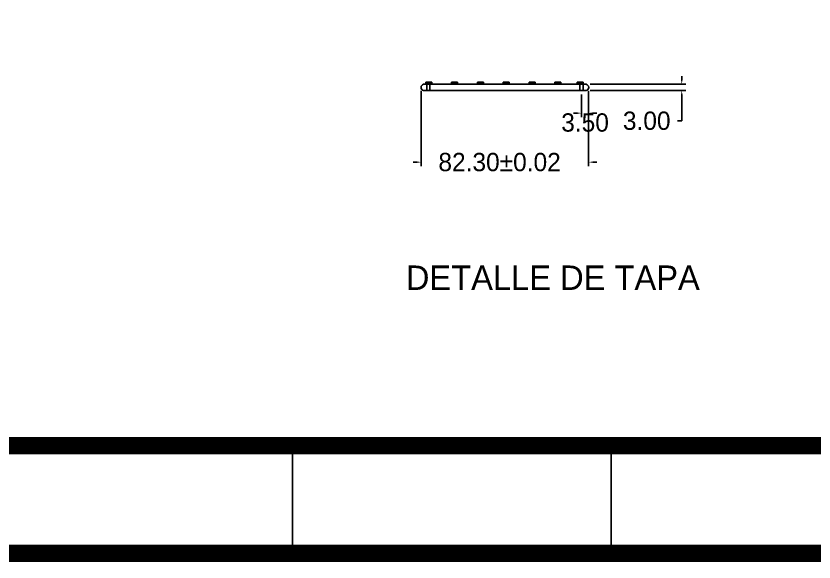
# Model space of a CAD drawing. Header units: centimetres. Extents: x 899 to 5239, y -57 to 4778.
# Drawn here: x 2915.9 to 3308.2, y -57.1 to 211.3 of the extents above; entities that cross this region are included whole.
import ezdxf
from ezdxf.enums import TextEntityAlignment as Align

# ---------------------------------------------------------------- set-up
doc = ezdxf.new("R2010")
doc.units = ezdxf.units.CM
doc.header["$LTSCALE"] = 10
doc.header["$MEASUREMENT"] = 0
doc.layers.get('0').update_dxf_attribs({"linetype": 'CONTINUOUS'})
doc.layers.get('DEFPOINTS').update_dxf_attribs({"color": 2, "linetype": 'CONTINUOUS'})
for name, color, linetype in [('DIM', 7, 'CONTINUOUS'), ('HERRAJE', 13, 'CONTINUOUS'), ('MARCO', 7, 'CONTINUOUS'), ('TEXTOS', 7, 'CONTINUOUS')]:
    doc.layers.add(name, color=color, linetype=linetype)
doc.styles.get("Standard").update_dxf_attribs({"font": ''})
doc.styles.get('Standard').set_extended_font_data('Zurich Ex BT')
doc.dimstyles.get("Standard").update_dxf_attribs({"dimtxt": 9, "dimasz": 2, "dimexe": 2, "dimexo": 2, "dimgap": 0.09, "dimtad": 0, "dimtih": 1, "dimtoh": 1, "dimzin": 0, "dimdsep": 46, "dimtxsty": 'Standard', "dimcen": 0.09, "dimadec": 0, "dimazin": 0, "dimtfac": 1, "dimtofl": 0, "dimtmove": 0, "dimatfit": 3, "dimfxl": 0, "dimtolj": 1, "dimtzin": 0, "dimarcsym": 0})

# ---------------------------------------------------------------- blocks, each defined once
blk = doc.blocks.new('*D84')
at = {"layer": 'DEFPOINTS', "color": 0}
for p in [(3193.879573262301, 174.7153391342108), (3197.379573262301, 175.2732026356944), (3193.879573262301, 163.5562552199299)]:
    blk.add_point(p, dxfattribs=at)
at = {"layer": 'DIM', "color": 0, "lineweight": -2}
for p, q in [((3193.879573262301, 172.7153391342108), (3193.879573262301, 161.5562552199299)), ((3197.379573262301, 173.2732026356944), (3197.379573262301, 161.5562552199299)), ((3191.879573262301, 163.5562552199299), (3189.879573262301, 163.5562552199299)), ((3199.379573262301, 163.5562552199299), (3201.379573262301, 163.5562552199299))]:
    blk.add_line(p, q, dxfattribs=at)
at = {"layer": 'DIM', "color": 0}
for points in [[(3191.879573262301, 163.8895885532632), (3191.879573262301, 163.2229218865965), (3193.879573262301, 163.5562552199299)], [(3199.379573262301, 163.8895885532632), (3199.379573262301, 163.2229218865965), (3197.379573262301, 163.5562552199299)]]:
    blk.add_solid(points, dxfattribs=at)
at = {"layer": 'DIM', "color": 0, "insert": (3195.629573262301, 158.8899840334892), "char_height": 9, "attachment_point": 5}
blk.add_mtext('\\A1;3.50', dxfattribs=at)
blk = doc.blocks.new('*D85')
at = {"layer": 'DEFPOINTS', "color": 0}
for p in [(3115.079573262302, 176.4942708849521), (3197.379573262301, 176.4942708849521), (3197.379573262301, 139.4523257419205)]:
    blk.add_point(p, dxfattribs=at)
at = {"layer": 'DIM', "color": 0, "lineweight": -2}
for p, q in [((3115.079573262302, 174.4942708849521), (3115.079573262302, 137.4523257419205)), ((3197.379573262301, 174.4942708849521), (3197.379573262301, 137.4523257419205)), ((3113.079573262302, 139.4523257419205), (3111.079573262302, 139.4523257419205)), ((3199.379573262301, 139.4523257419205), (3201.379573262301, 139.4523257419205))]:
    blk.add_line(p, q, dxfattribs=at)
at = {"layer": 'DIM', "color": 0}
for points in [[(3113.079573262302, 139.7856590752538), (3113.079573262302, 139.1189924085872), (3115.079573262302, 139.4523257419205)], [(3199.379573262301, 139.7856590752538), (3199.379573262301, 139.1189924085872), (3197.379573262301, 139.4523257419205)]]:
    blk.add_solid(points, dxfattribs=at)
at = {"layer": 'DIM', "color": 0, "insert": (3153.620157585711, 139.4523257419205), "char_height": 9, "attachment_point": 5}
blk.add_mtext('\\A1;82.30±0.02', dxfattribs=at)
blk = doc.blocks.new('*D86')
at = {"layer": 'DEFPOINTS', "color": 0}
for p in [(3196.158505013039, 177.7153391342108), (3196.158505013039, 174.7153391342108), (3243.132561283556, 174.7153391342108)]:
    blk.add_point(p, dxfattribs=at)
at = {"layer": 'DIM', "color": 0, "lineweight": -2}
for p, q in [((3243.132561283556, 179.7153391342108), (3243.132561283556, 181.7153391342108)), ((3198.158505013039, 177.7153391342108), (3245.132561283556, 177.7153391342108)), ((3198.158505013039, 174.7153391342108), (3245.132561283556, 174.7153391342108)), ((3243.132561283556, 172.7153391342108), (3243.132561283556, 159.7686996144543)), ((3243.132561283556, 159.7686996144543), (3241.132561283556, 159.7686996144543))]:
    blk.add_line(p, q, dxfattribs=at)
at = {"layer": 'DIM', "color": 0}
for points in [[(3242.799227950223, 179.7153391342108), (3243.46589461689, 179.7153391342108), (3243.132561283556, 177.7153391342108)], [(3242.799227950223, 172.7153391342108), (3243.46589461689, 172.7153391342108), (3243.132561283556, 174.7153391342108)]]:
    blk.add_solid(points, dxfattribs=at)
at = {"layer": 'DIM', "color": 0, "insert": (3225.934764673387, 159.7686996144548), "char_height": 9, "attachment_point": 5}
blk.add_mtext('\\A1;3.00', dxfattribs=at)
blk = doc.blocks.new('Marco-Reg')
at = {"layer": 'MARCO', "linetype": 'Continuous'}
for p, q in [((3051.807716586258, 0.1151875223315457), (3051.807716586258, -52.82475772809816)), ((3208.441466586258, 0.1151875223315457), (3208.441466586258, -52.82475772809816))]:
    blk.add_line(p, q, dxfattribs=at)
at = {"layer": 'MARCO', "linetype": 'Continuous', "const_width": 8.492823908374419}
blk.add_lwpolyline([(5234.41714840426, -52.82475772809952), (5234.41714840426, 2065.831492271785), (1960.130216586259, 2065.831492271785), (1960.130216586258, -52.82475772809816)], close=True, dxfattribs=at)
at = {"layer": 'MARCO', "linetype": 'Continuous', "const_width": 8.49284999999999}
blk.add_lwpolyline([(4466.896386593274, 0.1151875223316168), (1960.130216586258, 0.1151875223316168)], dxfattribs=at)

msp = doc.modelspace()

# ---------------------------------------------------------------- hatches: boundary and pattern name
at = {"layer": 'HERRAJE'}
for points in [[(3120.250854233113, 178.6921937336165), (3117.320290434895, 178.6921937336165), (3117.320290434895, 177.7153391342108), (3120.250854233113, 177.7153391342108)], [(3132.949964025401, 178.6921937336165), (3130.019400227179, 178.6921937336165), (3130.019400227179, 177.7153391342108), (3132.949964025401, 177.7153391342108)], [(3145.649073817684, 178.6921937336183), (3142.718510019463, 178.6921937336183), (3142.718510019463, 177.7153391342108), (3145.649073817684, 177.7153391342117)], [(3158.348183609968, 178.6921937336183), (3155.41761981175, 178.6921937336183), (3155.41761981175, 177.7153391342108), (3158.348183609968, 177.7153391342117)], [(3171.047293402255, 178.6921937336183), (3168.116729604034, 178.6921937336183), (3168.116729604034, 177.7153391342108), (3171.047293402255, 177.7153391342117)], [(3183.746403194539, 178.6921937336183), (3180.815839396318, 178.6921937336183), (3180.815839396321, 177.7153391342108), (3183.746403194539, 177.7153391342117)], [(3194.692270847089, 178.6921937336183), (3191.761707048871, 178.6921937336183), (3191.761707048871, 177.7153391342117), (3194.692270847089, 177.7153391342117)]]:
    msp.add_hatch(color=256, dxfattribs=at).paths.add_polyline_path(points)

# ---------------------------------------------------------------- linework, layer by layer
msp.add_line((3191.761707048871, 177.7153391342117), (3191.761707048871, 178.6921937336183))
for p, q in [((3116.300641511561, 177.7153391342108), (3196.158505013042, 177.7153391342108)), ((3117.320290434895, 177.7153391342108), (3117.320290434895, 178.6921937336183)), ((3117.320290434895, 178.6921937336183), (3120.250854233113, 178.6921937336183)), ((3117.835898563507, 177.7153391342108), (3117.835898563507, 174.7153391342108)), ((3119.323247961097, 177.7153391342108), (3119.323247961097, 174.7153391342108)), ((3120.250854233113, 178.6921937336183), (3120.250854233113, 177.7153391342108)), ((3130.019400227179, 177.7153391342108), (3130.019400227179, 178.6921937336183)), ((3130.019400227179, 178.6921937336183), (3132.949964025401, 178.6921937336183)), ((3132.949964025401, 178.6921937336183), (3132.949964025401, 177.7153391342108)), ((3142.718510019463, 177.7153391342108), (3142.718510019463, 178.6921937336183)), ((3142.718510019463, 178.6921937336183), (3145.649073817684, 178.6921937336183)), ((3145.649073817684, 178.6921937336183), (3145.649073817684, 177.7153391342108)), ((3155.41761981175, 177.7153391342108), (3155.41761981175, 178.6921937336183)), ((3155.41761981175, 178.6921937336183), (3158.348183609968, 178.6921937336183)), ((3158.348183609968, 178.6921937336183), (3158.348183609968, 177.7153391342108)), ((3168.116729604034, 177.7153391342108), (3168.116729604034, 178.6921937336183)), ((3168.116729604034, 178.6921937336183), (3171.047293402255, 178.6921937336183)), ((3171.047293402255, 178.6921937336183), (3171.047293402255, 177.7153391342108)), ((3180.815839396321, 177.7153391342108), (3180.815839396321, 178.6921937336183)), ((3180.815839396321, 178.6921937336183), (3183.746403194539, 178.6921937336183)), ((3183.746403194539, 178.6921937336183), (3183.746403194539, 177.7153391342108)), ((3191.761707048871, 178.6921937336183), (3194.692270847089, 178.6921937336183)), ((3193.135898563506, 177.7153391342108), (3193.135898563506, 174.7153391342108)), ((3194.623247961096, 177.7153391342108), (3194.623247961096, 174.7153391342108)), ((3194.692270847089, 178.6921937336183), (3194.692270847089, 177.7153391342117)), ((3116.300641511561, 174.7153391342108), (3196.158505013042, 174.7153391342108))]:
    msp.add_line(p, q, dxfattribs=at)
for centre, radius, start, end in [((3116.579573262302, 176.2153391342108), 1.525713905544395, 100.5340881660628, 259.4659118339371), ((3195.879573262301, 176.2153391342108), 1.525713905544319, 280.5340881660628, 79.46591183393717)]:
    msp.add_arc(centre, radius, start, end, dxfattribs=at)

# ---------------------------------------------------------------- block references
at = {"layer": 'TEXTOS'}
msp.add_blockref('Marco-Reg', (0, 0), dxfattribs=at)

# ---------------------------------------------------------------- texts
at = {"layer": 'TEXTOS', "lineweight": 5}
msp.add_text('DETALLE DE TAPA', height=12, dxfattribs=at).set_placement((3179.783738019346, 76.6738334676038), align=Align.CENTER)

# ---------------------------------------------------------------- dimensions: what is measured, and where the dimension line sits
at = {"layer": 'DIM'}
dim = msp.add_linear_dim(base=(3243.132561283556, 174.7153391342108), p1=(3196.158505013039, 177.7153391342108), p2=(3196.158505013039, 174.7153391342108), angle=90, dimstyle='Standard', dxfattribs=at)
dim.commit()
dim.dimension.update_dxf_attribs({"geometry": '*D86', "text_midpoint": (3225.934764673387, 159.7686996144548), "dimtype": 160})
for base, p1, p2, override, picture, middle in [((3197.379573262301, 139.4523257419205), (3115.079573262302, 176.4942708849521), (3197.379573262301, 176.4942708849521), {"dimgap": 0.09, "dimtol": 1, "dimlim": 0, "dimtp": 0.02, "dimtm": 0.02, "dimtdec": 2}, '*D85', (3153.620157585711, 139.4523257419205)), ((3193.879573262301, 163.5562552199299), (3197.379573262301, 175.2732026356944), (3193.879573262301, 174.7153391342108), {"dimtad": 2, "dimjust": 1}, '*D84', (3195.629573262301, 163.5562552199299))]:
    dim = msp.add_linear_dim(base=base, p1=p1, p2=p2, dimstyle='Standard', override=override, dxfattribs=at)
    dim.commit()
    dim.dimension.update_dxf_attribs({"geometry": picture, "text_midpoint": middle, "dimtype": 160})

doc.saveas('drawing.dxf')
